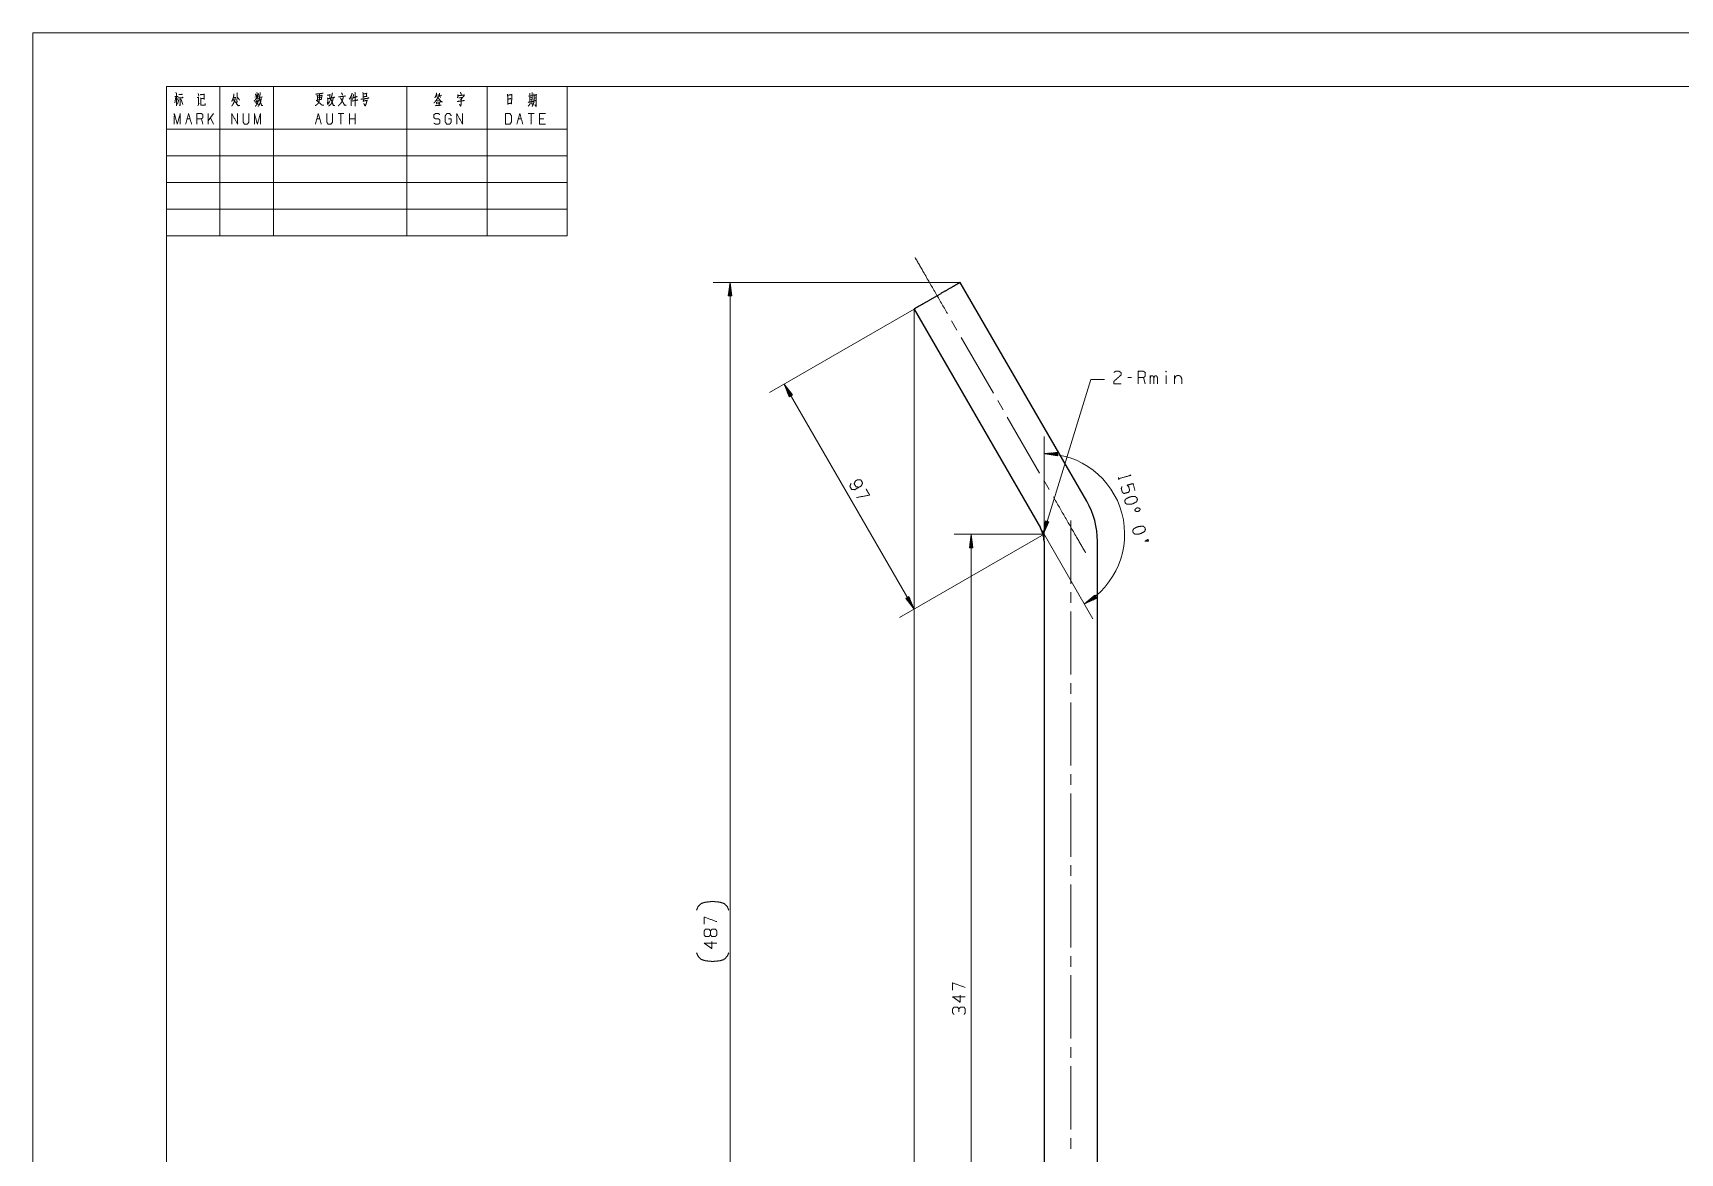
# Model space of a CAD drawing. Header units: millimetres. Extents: x 0 to 594, y 0 to 420.
# Drawn here: x 0 to 308.3, y 210.3 to 420 of the extents above; entities that cross this region are included whole.
import ezdxf

# ---------------------------------------------------------------- set-up
doc = ezdxf.new("R2010")
doc.units = ezdxf.units.MM
doc.layers.add('101', color=7, linetype='Continuous', true_color=0xffffff)

msp = doc.modelspace()

# ---------------------------------------------------------------- linework, layer by layer
at = {"layer": '101', "color": 133, "linetype": 'Continuous', "lineweight": 18}
for p, q in [((594, 420), (0, 420)), ((0, 420), (0, 0)), ((25, 410), (25, 10)), ((25, 410), (100, 410)), ((25, 410), (100, 410)), ((584, 410), (25, 410)), ((25, 410), (100, 410)), ((25, 410), (25, 382)), ((35, 410), (35, 382)), ((45, 410), (45, 382)), ((70, 410), (70, 382)), ((85, 410), (85, 382)), ((100, 410), (100, 382)), ((25, 402), (100, 402)), ((25, 397), (100, 397)), ((25, 392), (100, 392)), ((25, 387), (100, 387)), ((25, 382), (100, 382))]:
    msp.add_line(p, q, dxfattribs=at)
at = {"layer": '101', "color": 72, "linetype": 'Continuous', "lineweight": 18}
for p, q in [((26.76, 408.05), (26.54, 406.94)), ((26.56, 408.12), (27.17, 408.12)), ((26.88, 407.89), (27.1, 407.41)), ((27.3, 407.54), (27.07, 406.67)), ((27.76, 407.52), (28.07, 406.63)), ((30.93, 408.63), (31.06, 408.24)), ((31.33, 407.83), (31.42, 407.72)), ((41.53, 407.97), (42.32, 408.14)), ((42.44, 407.91), (42.98, 408.03)), ((53.37, 407.85), (53.89, 407.93)), ((55.11, 406.63), (55.56, 407.18)), ((75.44, 408.32), (75.87, 408.39)), ((75.54, 408.3), (75.65, 407.99)), ((76.03, 407.39), (75.56, 407.31)), ((76.01, 408.26), (76.54, 408.36)), ((76.17, 408.24), (76.3, 407.91)), ((92.76, 408.18), (93.62, 408.3)), ((93.04, 407.83), (93.3, 407.89)), ((93.05, 407.47), (93.28, 407.54)), ((93.8, 407.81), (94.05, 407.87)), ((28.86, 403.92), (29.41, 403.92)), ((30.85, 406.38), (31.12, 406.83)), ((31.81, 402.93), (31.53, 403.92)), ((33.79, 404.9), (32.82, 403.53)), ((32.82, 402.93), (32.82, 404.9)), ((33.79, 402.93), (33.23, 404.11)), ((53.13, 403.92), (53.69, 403.92)), ((58.21, 404.9), (57.1, 404.9)), ((57.65, 404.9), (57.65, 402.93)), ((59.22, 402.93), (59.22, 404.9)), ((60.33, 403.92), (59.22, 403.92)), ((60.33, 402.93), (60.33, 404.9)), ((90.84, 403.92), (91.4, 403.92)), ((93.8, 404.9), (92.68, 404.9)), ((93.24, 404.9), (93.24, 402.93)), ((95.64, 403.92), (94.81, 403.92)), ((205.57, 355.48), (204.9, 355.48)), ((208.18, 354.28), (207.84, 355.48)), ((209.11, 354.28), (209.11, 355.85)), ((212.06, 355.85), (212.06, 354.28)), ((213.67, 355.85), (213.67, 354.28)), ((203.13, 336.76), (203.24, 336.35))]:
    msp.add_line(p, q, dxfattribs=at)
at = {"layer": '101', "color": 22, "linetype": 'Continuous', "lineweight": 18}
for p, q in [((173.55, 373.3), (127.29, 373.3)), ((130.47, 373.3), (130.13, 370.76)), ((130.44, 370.76), (130.44, 373.11)), ((130.47, 373.3), (130.47, 130)), ((130.8, 370.76), (130.47, 373.3)), ((130.49, 370.76), (130.49, 373.11)), ((130.13, 370.76), (130.8, 370.76)), ((130.14, 370.76), (130.14, 370.79)), ((130.14, 370.76), (130.14, 370.79)), ((130.19, 370.76), (130.19, 371.18)), ((130.24, 370.76), (130.24, 371.56)), ((130.29, 370.76), (130.29, 371.95)), ((130.34, 370.76), (130.34, 372.34)), ((130.39, 370.76), (130.39, 372.72)), ((130.54, 370.76), (130.54, 372.72)), ((130.6, 370.76), (130.6, 372.34)), ((130.65, 370.76), (130.65, 371.95)), ((130.7, 370.76), (130.7, 371.56)), ((130.75, 370.76), (130.75, 371.18)), ((130.8, 370.76), (130.8, 370.79)), ((130.8, 370.76), (130.8, 370.79)), ((164.89, 368.3), (137.82, 352.67)), ((164.89, 368.3), (164.89, 89.26)), ((197.98, 355.09), (189.05, 326.11)), ((200.52, 355.09), (197.98, 355.09)), ((140.57, 354.26), (141.55, 351.89)), ((164.9, 312.12), (140.57, 354.26)), ((142.13, 352.23), (140.57, 354.26)), ((141.82, 352.05), (140.65, 354.08)), ((141.86, 352.07), (140.69, 354.1)), ((141.78, 352.02), (140.79, 353.72)), ((141.91, 352.1), (140.93, 353.79)), ((141.73, 351.99), (140.94, 353.36)), ((141.69, 351.97), (141.09, 353)), ((141.95, 352.12), (141.16, 353.49)), ((141.64, 351.94), (141.24, 352.64)), ((141.6, 351.92), (141.39, 352.28)), ((142, 352.15), (141.4, 353.18)), ((141.56, 351.89), (141.54, 351.92)), ((141.56, 351.89), (141.54, 351.92)), ((141.55, 351.89), (142.13, 352.23)), ((142.04, 352.17), (141.64, 352.87)), ((142.08, 352.2), (141.87, 352.56)), ((142.13, 352.22), (142.11, 352.25)), ((142.13, 352.22), (142.11, 352.25)), ((189.22, 324.82), (189.22, 344.42)), ((191.77, 341.47), (189.22, 341.24)), ((189.22, 341.24), (191.75, 340.8)), ((191.76, 341.11), (189.41, 341.21)), ((191.76, 341.16), (189.42, 341.26)), ((191.76, 341.21), (189.8, 341.3)), ((191.76, 341.06), (189.8, 341.14)), ((191.76, 341.01), (190.18, 341.08)), ((191.77, 341.27), (190.19, 341.33)), ((191.75, 340.96), (190.56, 341.01)), ((191.77, 341.32), (190.58, 341.37)), ((191.75, 340.91), (190.95, 340.94)), ((191.77, 341.37), (190.97, 341.4)), ((191.75, 340.86), (191.33, 340.88)), ((191.77, 341.42), (191.36, 341.43)), ((191.75, 340.81), (191.72, 340.81)), ((191.75, 340.81), (191.72, 340.81)), ((191.77, 341.47), (191.74, 341.47)), ((191.77, 341.47), (191.74, 341.47)), ((191.75, 340.8), (191.77, 341.47)), ((188.55, 327.32), (198.35, 310.34)), ((189.48, 328.64), (189.05, 326.11)), ((189.05, 326.11), (190.12, 328.44)), ((189.78, 328.55), (189.09, 326.31)), ((189.82, 328.53), (189.13, 326.29)), ((189.73, 328.56), (189.15, 326.69)), ((189.68, 328.58), (189.22, 327.07)), ((189.63, 328.59), (189.28, 327.46)), ((189.87, 328.52), (189.3, 326.64)), ((189.58, 328.61), (189.35, 327.84)), ((189.53, 328.62), (189.41, 328.22)), ((189.92, 328.5), (189.46, 327)), ((190.12, 328.44), (189.48, 328.64)), ((189.48, 328.64), (189.48, 328.61)), ((189.48, 328.64), (189.48, 328.61)), ((189.97, 328.49), (189.62, 327.35)), ((190.02, 328.47), (189.78, 327.71)), ((190.07, 328.46), (189.94, 328.06)), ((190.12, 328.44), (190.11, 328.41)), ((190.12, 328.44), (190.11, 328.41)), ((189.22, 326.16), (162.15, 310.53)), ((189.22, 326.16), (172.41, 326.16)), ((175.58, 326.16), (175.25, 323.62)), ((175.31, 323.62), (175.31, 324.04)), ((175.36, 323.62), (175.36, 324.42)), ((175.41, 323.62), (175.41, 324.81)), ((175.46, 323.62), (175.46, 325.19)), ((175.51, 323.62), (175.51, 325.58)), ((175.56, 323.62), (175.56, 325.97)), ((175.58, 326.16), (175.58, 152.5)), ((175.92, 323.62), (175.58, 326.16)), ((175.61, 323.62), (175.61, 325.97)), ((175.66, 323.62), (175.66, 325.58)), ((175.71, 323.62), (175.71, 325.19)), ((175.76, 323.62), (175.76, 324.81)), ((175.81, 323.62), (175.81, 324.42)), ((175.86, 323.62), (175.86, 324.04)), ((175.25, 323.62), (175.25, 323.65)), ((175.25, 323.62), (175.25, 323.65)), ((175.25, 323.62), (175.92, 323.62)), ((175.91, 323.62), (175.91, 323.65)), ((175.91, 323.62), (175.91, 323.65)), ((163.92, 314.48), (163.34, 314.15)), ((163.83, 314.43), (164.23, 313.73)), ((163.87, 314.46), (164.08, 314.09)), ((163.92, 314.48), (163.93, 314.45)), ((163.92, 314.48), (163.93, 314.45)), ((164.9, 312.12), (163.92, 314.48)), ((198.73, 314.74), (196.77, 313.09)), ((198.9, 314.48), (196.92, 313.22)), ((198.92, 314.43), (196.94, 313.18)), ((198.87, 314.52), (197.21, 313.47)), ((198.84, 314.56), (197.51, 313.72)), ((198.82, 314.61), (197.81, 313.97)), ((198.79, 314.65), (198.11, 314.22)), ((198.76, 314.69), (198.41, 314.47)), ((198.73, 314.73), (198.71, 314.72)), ((198.73, 314.73), (198.71, 314.72)), ((199.09, 314.17), (198.73, 314.74)), ((163.34, 314.15), (164.9, 312.12)), ((163.35, 314.15), (163.36, 314.12)), ((163.35, 314.15), (163.36, 314.12)), ((163.39, 314.18), (163.6, 313.82)), ((163.43, 314.2), (163.84, 313.51)), ((163.48, 314.23), (164.07, 313.2)), ((163.52, 314.25), (164.31, 312.89)), ((163.57, 314.28), (164.55, 312.58)), ((163.61, 314.3), (164.78, 312.27)), ((163.65, 314.33), (164.83, 312.3)), ((163.7, 314.35), (164.68, 312.66)), ((163.74, 314.38), (164.53, 313.02)), ((163.79, 314.41), (164.38, 313.38)), ((196.77, 313.09), (199.09, 314.17)), ((198.95, 314.39), (197.3, 313.34)), ((198.98, 314.35), (197.65, 313.5)), ((199.01, 314.31), (198, 313.67)), ((199.03, 314.26), (198.35, 313.83)), ((199.06, 314.22), (198.71, 314)), ((199.09, 314.18), (199.06, 314.16)), ((199.09, 314.18), (199.06, 314.16))]:
    msp.add_line(p, q, dxfattribs=at)
at = {"layer": '101', "color": 203, "linetype": 'Continuous', "lineweight": 25}
for p, q in [((197.21, 332.32), (173.55, 373.3)), ((164.89, 368.3), (188.55, 327.32)), ((189.22, 324.82), (189.22, 167.5)), ((199.22, 167.5), (199.22, 324.82))]:
    msp.add_line(p, q, dxfattribs=at)
at = {"layer": '101', "color": 151, "linetype": 'Continuous', "lineweight": 18}
for p, q in [((171.92, 366.12), (172.93, 364.38)), ((173.72, 363.01), (179.76, 352.55)), ((180.55, 351.18), (181.55, 349.44)), ((182.35, 348.07), (188.38, 337.61)), ((189.18, 336.24), (190.18, 334.5)), ((188.55, 327.32), (190.72, 323.56)), ((189.22, 324.82), (189.22, 329.16)), ((194.22, 315.3), (194.22, 313.3)), ((194.22, 311.71), (194.22, 299.86)), ((194.22, 298.27), (194.22, 296.26)), ((194.22, 294.67), (194.22, 282.82)), ((194.22, 281.23), (194.22, 279.23)), ((194.22, 277.64), (194.22, 265.78)), ((194.22, 264.2), (194.22, 262.19)), ((194.22, 260.6), (194.22, 248.75)), ((194.22, 247.16), (194.22, 245.16)), ((194.22, 243.57), (194.22, 231.71)), ((194.22, 230.13), (194.22, 228.12)), ((194.22, 226.53), (194.22, 214.68)), ((194.22, 213.09), (194.22, 211.09))]:
    msp.add_line(p, q, dxfattribs=at)
at = {"layer": '101', "color": 22, "linetype": 'Continuous', "lineweight": 18}
msp.add_arc((189.22, 326.16), 15.09, 300, 90, dxfattribs=at)
at = {"layer": '101', "color": 203, "linetype": 'Continuous', "lineweight": 25}
for radius in [15, 5]:
    msp.add_arc((184.22, 324.82), radius, 0, 30, dxfattribs=at)
at = {"layer": '101', "color": 72, "linetype": 'Continuous', "lineweight": 18}
for points, knots in [([(26.76, 408.82), (26.87, 408.7), (26.87, 406.36)], [0, 0, 0.064406, 1, 1]), ([(27.11, 407.83), (28.07, 407.83), (28.01, 407.99), (27.93, 407.85)], [0, 0, 0.737845, 0.874091, 1, 1]), ([(27.29, 408.45), (27.92, 408.45), (27.88, 408.57), (27.83, 408.49)], [0, 0, 0.736242, 0.890347, 1, 1]), ([(27.55, 407.83), (27.55, 406.4), (27.39, 406.48)], [0, 0, 0.88751, 1, 1]), ([(30.74, 407.89), (30.99, 407.89), (30.99, 408.01), (30.99, 406.56)], [0, 0, 0.136549, 0.20471, 1, 1]), ([(31.47, 408.45), (31.4, 408.39), (31.34, 408.45), (32.07, 408.45), (32.07, 408.63), (32.07, 407.54), (32.07, 407.72), (31.42, 407.72), (31.42, 406.58), (31.43, 406.5), (31.55, 406.46), (32.24, 406.46), (32.24, 406.77)], [0, 0, 0.017817, 0.03366, 0.169508, 0.204092, 0.407771, 0.442362, 0.564626, 0.775988, 0.791599, 0.814655, 0.942353, 1, 1]), ([(37.62, 408.59), (37.61, 408.47), (37.54, 408.05), (37.45, 407.76), (37.38, 407.56), (37.29, 407.35), (37.2, 407.18)], [0, 0, 0.084511, 0.368539, 0.57312, 0.721448, 0.873357, 1, 1]), ([(37.48, 407.85), (37.95, 407.93), (37.9, 407.97), (37.87, 407.79), (37.81, 407.52), (37.76, 407.35), (37.67, 407.12), (37.6, 406.94), (37.48, 406.73), (37.39, 406.56), (37.21, 406.32)], [0, 0, 0.202443, 0.228126, 0.308395, 0.425619, 0.500391, 0.604278, 0.689473, 0.790704, 0.870498, 1, 1]), ([(37.48, 407.56), (38.41, 406.38), (38.75, 406.4), (38.74, 406.4), (38.43, 406.42), (38.27, 406.56)], [0, 0, 0.63218, 0.773701, 0.779843, 0.909107, 1, 1]), ([(38.17, 408.8), (38.21, 408.7), (38.2, 408.59), (38.18, 406.87), (38.17, 406.98), (38.2, 407.21)], [0, 0, 0.049552, 0.095607, 0.852773, 0.898827, 1, 1]), ([(38.3, 407.91), (38.33, 407.89), (38.59, 407.56), (38.66, 407.43)], [0, 0, 0.059406, 0.761029, 1, 1]), ([(41.94, 407.99), (41.81, 407.76), (41.68, 407.56), (41.55, 407.39), (41.41, 407.25)], [0, 0, 0.287235, 0.555132, 0.786183, 1, 1]), ([(41.53, 407.06), (42.16, 407.21), (42.17, 407.39), (42.17, 407.31), (42.1, 407.06), (42, 406.79), (41.9, 406.58), (41.78, 406.46), (41.68, 406.34), (41.6, 406.27)], [0, 0, 0.304476, 0.392578, 0.431601, 0.553705, 0.689463, 0.798358, 0.878846, 0.954751, 1, 1]), ([(41.62, 408.55), (41.75, 408.32), (41.78, 408.18)], [0, 0, 0.640221, 1, 1]), ([(41.91, 407.41), (41.75, 406.83), (41.85, 406.79), (41.97, 406.75), (42.09, 406.69), (42.23, 406.61)], [0, 0, 0.529109, 0.626293, 0.735528, 0.852096, 1, 1]), ([(41.93, 408.82), (41.96, 408.68), (41.96, 407.54), (41.93, 407.68), (41.96, 407.81)], [0, 0, 0.094651, 0.82363, 0.91828, 1, 1]), ([(41.96, 407.95), (42.13, 407.83), (42.22, 407.72)], [0, 0, 0.613168, 1, 1]), ([(42.22, 408.68), (42.22, 408.57), (42.1, 408.1)], [0, 0, 0.174336, 1, 1]), ([(42.73, 407.91), (42.69, 407.56), (42.64, 407.31), (42.6, 407.1), (42.54, 406.92), (42.42, 406.67), (42.32, 406.48), (42.2, 406.32), (42.12, 406.23)], [0, 0, 0.194372, 0.33262, 0.448622, 0.555648, 0.706152, 0.822696, 0.933862, 1, 1]), ([(42.53, 408.86), (42.53, 408.74), (42.51, 408.51), (42.47, 408.22), (42.42, 407.91), (42.37, 407.66), (42.29, 407.43), (42.28, 407.37)], [0, 0, 0.081852, 0.232243, 0.425429, 0.632123, 0.800313, 0.957953, 1, 1]), ([(42.41, 407.64), (42.44, 407.6), (42.58, 407.02), (42.69, 406.75), (42.79, 406.46), (42.82, 406.4), (43.04, 406.42), (42.82, 406.44), (42.75, 406.56)], [0, 0, 0.026711, 0.341735, 0.493488, 0.655468, 0.691644, 0.807842, 0.92404, 1, 1]), ([(53.63, 408.59), (53.61, 407.93), (53.6, 407.6), (53.59, 407.41), (53.57, 407.31), (53.56, 407.18), (53.51, 407.06), (53.47, 406.96), (53.34, 406.77), (53.19, 406.61), (53.09, 406.54), (52.88, 406.42), (52.84, 406.4)], [0, 0, 0.263781, 0.39576, 0.470168, 0.511774, 0.561574, 0.614015, 0.658781, 0.749609, 0.837597, 0.885288, 0.980674, 1, 1]), ([(52.96, 408.57), (53.01, 408.53), (53.04, 408.55), (54.3, 408.7), (54.26, 408.72), (54.11, 408.68)], [0, 0, 0.045515, 0.068267, 0.872618, 0.903439, 1, 1]), ([(53.01, 407.35), (53.09, 407.35), (53.37, 407.12), (53.6, 406.92), (53.82, 406.73), (54.1, 406.46), (54.42, 406.5), (54.11, 406.46), (54.01, 406.54)], [0, 0, 0.033469, 0.197844, 0.340784, 0.472463, 0.64945, 0.79792, 0.939754, 1, 1]), ([(53.19, 408.34), (53.23, 408.16), (53.23, 407.41), (53.22, 407.45), (54.08, 407.6), (54, 407.6), (54.08, 408.39), (54.11, 408.32), (54.07, 408.28), (53.23, 408.18)], [0, 0, 0.051657, 0.252797, 0.264655, 0.500968, 0.524668, 0.738296, 0.756835, 0.773119, 1, 1]), ([(55.08, 408.32), (55.66, 408.43), (55.6, 408.49), (55.53, 407.76), (55.6, 407.76), (55.17, 407.68), (55.14, 407.87), (55.17, 407.64), (55.15, 406.71)], [0, 0, 0.181367, 0.207402, 0.429562, 0.451886, 0.588195, 0.645737, 0.715778, 1, 1]), ([(56.18, 407.87), (56.18, 407.74), (56.12, 407.41), (56.06, 407.23), (56, 407.06), (55.93, 406.92), (55.84, 406.77), (55.74, 406.63), (55.5, 406.42), (55.33, 406.34)], [0, 0, 0.067224, 0.249297, 0.354995, 0.450078, 0.537949, 0.629663, 0.725721, 0.894897, 1, 1]), ([(56.04, 408.8), (56.01, 408.55), (55.93, 408.22), (55.81, 407.87), (55.72, 407.64), (55.66, 407.47), (55.6, 407.33)], [0, 0, 0.162468, 0.38501, 0.62589, 0.784405, 0.898495, 1, 1]), ([(55.74, 407.56), (55.78, 407.54), (56.23, 406.42), (56.51, 406.4), (56.25, 406.46), (56.18, 406.58)], [0, 0, 0.024913, 0.64401, 0.787109, 0.926007, 1, 1]), ([(55.81, 407.83), (56.47, 407.95), (56.39, 407.97), (56.28, 407.93)], [0, 0, 0.769974, 0.857334, 1, 1]), ([(58.08, 408.07), (58.08, 407.95), (58, 407.66), (57.93, 407.43), (57.84, 407.18), (57.71, 406.98), (57.7, 406.94), (57.61, 406.83), (57.51, 406.69), (57.37, 406.56), (57.26, 406.44), (57.13, 406.34)], [0, 0, 0.060656, 0.206644, 0.323462, 0.452151, 0.571984, 0.593423, 0.659723, 0.746397, 0.834814, 0.918176, 1, 1]), ([(57.21, 408.03), (58.49, 408.18), (58.4, 408.2), (58.31, 408.16)], [0, 0, 0.872483, 0.933909, 1, 1]), ([(57.54, 407.81), (57.59, 407.76), (58.3, 406.5), (58.62, 406.44), (58.31, 406.52), (58.21, 406.65)], [0, 0, 0.03086, 0.652651, 0.793753, 0.930721, 1, 1]), ([(57.76, 408.78), (57.86, 408.59), (57.9, 408.47), (57.93, 408.34)], [0, 0, 0.450463, 0.729648, 1, 1]), ([(59.74, 408.74), (59.67, 408.47), (59.57, 408.22), (59.45, 407.99), (59.34, 407.81), (59.19, 407.6)], [0, 0, 0.218379, 0.42875, 0.629232, 0.801507, 1, 1]), ([(59.57, 408.16), (59.58, 406.92), (59.58, 406.32), (59.57, 406.44), (59.58, 406.67)], [0, 0, 0.565701, 0.839109, 0.896079, 1, 1]), ([(59.76, 407.25), (60.8, 407.45), (60.73, 407.47), (60.59, 407.41)], [0, 0, 0.826987, 0.886337, 1, 1]), ([(59.99, 408.47), (59.95, 408.14), (59.89, 407.85), (59.83, 407.64), (59.79, 407.52)], [0, 0, 0.342096, 0.644844, 0.865119, 1, 1]), ([(59.99, 407.89), (60.67, 408.07), (60.59, 408.07), (60.48, 408.01)], [0, 0, 0.772504, 0.853435, 1, 1]), ([(60.27, 408.82), (60.32, 408.74), (60.29, 408.78), (60.3, 406.29), (60.29, 406.48), (60.3, 406.79)], [0, 0, 0.029981, 0.046195, 0.84079, 0.900562, 1, 1]), ([(61.37, 407.62), (61.56, 407.62), (61.94, 407.66), (62.88, 407.81), (62.77, 407.83), (62.63, 407.79)], [0, 0, 0.107041, 0.322391, 0.855633, 0.914432, 1, 1]), ([(61.76, 408.82), (61.82, 408.57), (61.82, 407.85), (61.82, 408.03), (62.53, 408.14), (62.41, 408.14), (62.44, 408.65), (62.45, 408.74), (62.48, 408.68), (62.38, 408.65), (61.82, 408.57)], [0, 0, 0.076621, 0.294125, 0.350049, 0.563216, 0.598365, 0.753974, 0.779219, 0.799828, 0.831204, 1, 1]), ([(61.93, 407.66), (61.82, 407.16), (61.79, 407.25), (62.57, 407.37), (62.53, 407.45), (62.53, 407.37), (62.44, 407.02), (62.38, 406.79), (62.31, 406.61), (62.25, 406.46), (62.2, 406.36), (62.17, 406.34), (61.91, 406.81), (62.19, 406.38)], [0, 0, 0.136367, 0.159969, 0.37115, 0.396347, 0.418609, 0.516112, 0.579319, 0.633135, 0.675148, 0.705367, 0.715007, 0.861282, 1, 1]), ([(75.84, 408.05), (75.82, 407.95), (75.59, 407.58), (75.57, 407.54), (75.46, 407.35), (75.25, 407.12), (75.05, 406.92)], [0, 0, 0.074324, 0.3873, 0.418544, 0.575019, 0.792866, 1, 1]), ([(75.56, 408.74), (75.54, 408.59), (75.43, 408.28), (75.32, 408.03), (75.21, 407.83)], [0, 0, 0.148004, 0.485247, 0.758325, 1, 1]), ([(75.5, 407.02), (75.57, 406.75), (75.57, 406.63), (75.56, 406.79)], [0, 0, 0.489861, 0.707985, 1, 1]), ([(75.78, 407.18), (75.84, 406.87), (75.81, 406.71), (75.81, 406.94)], [0, 0, 0.443846, 0.68011, 1, 1]), ([(75.81, 407.91), (76.39, 407.12), (76.63, 407.12), (76.39, 407.14), (76.28, 407.29)], [0, 0, 0.599326, 0.74245, 0.886132, 1, 1]), ([(76.1, 408.74), (76.11, 408.63), (75.94, 408.05)], [0, 0, 0.147214, 1, 1]), ([(76.14, 407.16), (76.14, 407.02), (75.97, 406.44)], [0, 0, 0.193066, 1, 1]), ([(79.39, 407.16), (80.77, 407.35), (80.68, 407.37), (80.47, 407.31)], [0, 0, 0.820207, 0.87351, 1, 1]), ([(79.54, 408.49), (79.54, 408.26), (79.52, 408.1), (79.49, 407.97), (79.46, 407.87)], [0, 0, 0.361961, 0.626178, 0.82906, 1, 1]), ([(79.54, 408.24), (80.77, 408.39), (80.75, 408.43), (80.56, 408.01)], [0, 0, 0.712489, 0.737753, 1, 1]), ([(79.68, 407.83), (80.45, 407.93), (80.4, 407.99), (80.11, 407.47)], [0, 0, 0.533862, 0.586724, 1, 1]), ([(80.06, 407.62), (80.09, 407.52), (80.12, 407.39), (80.14, 407.18), (80.14, 406.75), (80.12, 406.61), (80.09, 406.4), (80.05, 406.27), (79.83, 406.63), (80.06, 406.32)], [0, 0, 0.049614, 0.1085, 0.204239, 0.404797, 0.47199, 0.568442, 0.629214, 0.820569, 1, 1]), ([(79.98, 408.84), (80.08, 408.72), (80.12, 408.61), (80.15, 408.45)], [0, 0, 0.364582, 0.619227, 1, 1]), ([(88.81, 408.55), (88.84, 408.34), (88.85, 407.89), (88.87, 407.41), (88.87, 407.02), (88.87, 406.58), (88.87, 406.73), (89.44, 406.85), (89.55, 406.71), (89.58, 406.89), (89.58, 407.14), (89.6, 407.62), (89.61, 408.12), (89.61, 408.53), (89.63, 408.47), (88.85, 408.32)], [0, 0, 0.037589, 0.11951, 0.205161, 0.275875, 0.354037, 0.380091, 0.485119, 0.518615, 0.552521, 0.597188, 0.682831, 0.772197, 0.846642, 0.85812, 1, 1]), ([(88.87, 407.58), (89.44, 407.7), (89.38, 407.72), (89.25, 407.64)], [0, 0, 0.728515, 0.80596, 1, 1]), ([(92.71, 407), (93.62, 407.16), (93.58, 407.18), (93.52, 407.12)], [0, 0, 0.873261, 0.919205, 1, 1]), ([(92.99, 408.74), (93.02, 408.61), (93.02, 407.06)], [0, 0, 0.075966, 1, 1]), ([(93.28, 406.94), (93.45, 406.69), (93.45, 406.58), (93.39, 406.77)], [0, 0, 0.497711, 0.671692, 1, 1]), ([(93.4, 408.86), (93.43, 408.74), (93.39, 407.12)], [0, 0, 0.07321, 1, 1]), ([(93.74, 408.57), (93.78, 408.34), (93.78, 407.89), (93.77, 407.39), (93.74, 407.08), (93.67, 406.75), (93.58, 406.54), (93.42, 406.23)], [0, 0, 0.096226, 0.28518, 0.49143, 0.620829, 0.761583, 0.854883, 1, 1]), ([(93.77, 407.27), (93.8, 407.27), (94.03, 407.33)], [0, 0, 0.107795, 1, 1]), ([(93.78, 408.32), (94.22, 408.43), (94.18, 408.49), (94.18, 407.81), (94.19, 406.87), (94.18, 406.52), (94.16, 406.32), (94.15, 406.25), (93.93, 406.52), (94.13, 406.34)], [0, 0, 0.13308, 0.155516, 0.357036, 0.631879, 0.735784, 0.797016, 0.815837, 0.918298, 1, 1]), ([(26.46, 402.93), (26.46, 404.9), (27.01, 402.93), (27.57, 404.9), (27.57, 402.93)], [0, 0, 0.245192, 0.5, 0.754808, 1, 1]), ([(30.7, 402.93), (30.7, 404.9), (31.53, 404.9), (31.81, 404.71), (31.81, 404.11), (31.53, 403.92), (30.7, 403.92)], [0, 0, 0.400953, 0.571036, 0.639282, 0.761671, 0.829917, 1, 1]), ([(37.2, 402.93), (37.2, 404.9), (38.31, 402.93), (38.31, 404.9)], [0, 0, 0.317574, 0.682426, 1, 1]), ([(39.32, 404.9), (39.32, 403.32), (39.59, 402.93), (40.14, 402.93), (40.43, 403.32), (40.43, 404.9)], [0, 0, 0.337148, 0.438599, 0.557781, 0.662852, 1, 1]), ([(41.44, 402.93), (41.44, 404.9), (42, 402.93), (42.56, 404.9), (42.56, 402.93)], [0, 0, 0.245192, 0.5, 0.754808, 1, 1]), ([(54.98, 404.9), (54.98, 403.32), (55.24, 402.93), (55.79, 402.93), (56.09, 403.32), (56.09, 404.9)], [0, 0, 0.337148, 0.438599, 0.557781, 0.662852, 1, 1]), ([(75.05, 403.12), (75.32, 402.93), (75.89, 402.93), (76.17, 403.14), (76.17, 403.72), (75.89, 403.92), (75.34, 403.92), (75.05, 404.11), (75.05, 404.71), (75.34, 404.9), (75.89, 404.9), (76.17, 404.71)], [0, 0, 0.068034, 0.184053, 0.254517, 0.372333, 0.442796, 0.555841, 0.62637, 0.748388, 0.818918, 0.931962, 1, 1]), ([(75.31, 406.38), (76.42, 406.48), (76.35, 406.48), (76.19, 406.46)], [0, 0, 0.825892, 0.879993, 1, 1]), ([(77.74, 403.92), (78.29, 403.92), (78.29, 403.32), (78.02, 402.93), (77.45, 402.93), (77.17, 403.32), (77.17, 404.5), (77.46, 404.9), (78, 404.9), (78.28, 404.5)], [0, 0, 0.103295, 0.21479, 0.304259, 0.410272, 0.49974, 0.718891, 0.809955, 0.910532, 1, 1]), ([(79.3, 402.93), (79.3, 404.9), (80.42, 402.93), (80.42, 404.9)], [0, 0, 0.317574, 0.682426, 1, 1]), ([(88.44, 402.93), (89.26, 402.93), (89.55, 403.32), (89.55, 404.5), (89.26, 404.9), (88.44, 404.9), (88.44, 402.93)], [0, 0, 0.142135, 0.227163, 0.431787, 0.516815, 0.65895, 1, 1]), ([(90.56, 402.93), (91.12, 404.9), (91.68, 402.93)], [0, 0, 0.5, 1, 1]), ([(93.05, 406.87), (93.04, 406.77), (92.92, 406.56), (92.82, 406.42), (92.71, 406.32)], [0, 0, 0.157105, 0.514468, 0.781135, 1, 1]), ([(95.92, 402.93), (94.81, 402.93), (94.81, 404.9), (95.92, 404.9)], [0, 0, 0.265389, 0.734611, 1, 1]), ([(202.28, 356.43), (202.6, 356.65), (203.29, 356.65), (203.63, 356.43), (203.63, 355.95), (202.27, 354.75), (202.28, 354.28), (203.63, 354.28)], [0, 0, 0.069689, 0.192974, 0.265271, 0.350226, 0.674745, 0.759751, 1, 1]), ([(206.84, 354.28), (206.84, 356.65), (207.84, 356.65), (208.18, 356.43), (208.18, 355.7), (207.84, 355.48), (206.84, 355.48)], [0, 0, 0.400948, 0.571034, 0.639274, 0.76167, 0.829914, 1, 1]), ([(209.11, 355.38), (209.17, 355.65), (209.34, 355.83), (209.54, 355.83), (209.71, 355.65), (209.79, 355.38), (209.79, 354.28)], [0, 0, 0.118862, 0.224453, 0.306982, 0.412572, 0.53308, 1, 1]), ([(209.79, 355.38), (209.84, 355.65), (210.02, 355.83), (210.23, 355.83), (210.39, 355.65), (210.46, 355.38), (210.46, 354.28)], [0, 0, 0.118588, 0.223935, 0.313758, 0.413926, 0.534156, 1, 1]), ([(212.06, 356.5), (212.1, 356.6), (212.06, 356.68), (212.03, 356.6), (212.06, 356.5)], [0, 0, 0.280648, 0.500021, 0.71937, 1, 1]), ([(213.67, 355.25), (213.77, 355.55), (213.97, 355.78), (214.21, 355.85), (214.44, 355.85), (214.69, 355.78), (214.89, 355.55), (214.99, 355.25), (214.99, 354.28)], [0, 0, 0.107755, 0.20845, 0.296009, 0.373819, 0.461378, 0.562073, 0.669831, 1, 1]), ([(153.12, 335.65), (152.87, 335.14), (153.22, 334.54), (153.8, 334.49), (155.03, 335.2), (155.27, 335.73), (154.93, 336.33), (154.36, 336.36), (153.94, 336.14), (153.69, 335.61), (154.04, 335.02), (154.62, 334.96)], [0, 0, 0.076859, 0.169527, 0.24773, 0.439297, 0.517501, 0.610169, 0.687025, 0.750925, 0.829129, 0.921797, 1, 1]), ([(205.25, 337.26), (205.48, 337.17), (203.19, 336.56)], [0, 0, 0.093495, 1, 1]), ([(154.1, 333.01), (156.58, 333.47), (155.91, 334.63)], [0, 0, 0.652473, 1, 1]), ([(203.81, 335.08), (203.68, 334.7), (203.86, 334.03), (204.17, 333.77), (205.08, 334.01), (205.24, 334.4), (205.06, 335.07), (204.76, 335.33), (205.89, 335.64), (206.24, 334.32)], [0, 0, 0.062227, 0.168344, 0.230572, 0.376817, 0.441269, 0.547382, 0.609611, 0.790491, 1, 1]), ([(204.41, 332.01), (204.73, 331.75), (205.46, 331.76), (205.91, 331.88), (206.57, 332.24), (206.7, 332.62), (206.61, 332.95), (206.31, 333.21), (205.56, 333.19), (205.11, 333.05), (204.47, 332.72), (204.32, 332.33), (204.41, 332.01)], [0, 0, 0.067526, 0.183972, 0.260585, 0.380942, 0.446143, 0.500308, 0.565504, 0.685864, 0.762532, 0.878309, 0.945835, 1, 1]), ([(206.22, 330.72), (206.28, 330.5), (206.65, 330.38), (206.97, 330.46), (207.23, 330.75), (207.17, 330.97), (206.79, 331.11), (206.48, 331.03), (206.22, 330.72)], [0, 0, 0.085679, 0.230394, 0.351582, 0.496295, 0.581974, 0.730392, 0.85158, 1, 1]), ([(205.9, 326.43), (206.23, 326.17), (206.95, 326.18), (207.41, 326.31), (208.06, 326.67), (208.19, 327.05), (208.11, 327.37), (207.8, 327.64), (207.06, 327.62), (206.6, 327.48), (205.97, 327.15), (205.81, 326.76), (205.9, 326.43)], [0, 0, 0.067523, 0.18397, 0.260583, 0.380943, 0.44614, 0.500305, 0.565503, 0.685862, 0.762526, 0.878307, 0.945835, 1, 1]), ([(208.06, 324.82), (208.69, 325.17), (208.78, 324.85), (208.06, 324.82)], [0, 0, 0.406599, 0.595725, 1, 1]), ([(130.21, 255.77), (129.96, 256.4), (129.33, 257.02), (128.52, 257.27), (127.77, 257.34), (127.21, 257.4), (126.64, 257.34), (125.89, 257.27), (125.08, 257.02), (124.46, 256.4), (124.21, 255.77)], [0, 0, 0.09034, 0.20896, 0.323045, 0.424046, 0.5, 0.575954, 0.676955, 0.79104, 0.90966, 1, 1]), ([(127.99, 253.62), (125.61, 254.47), (125.61, 253.12)], [0, 0, 0.652472, 1, 1]), ([(127.04, 249.91), (127.04, 248.57), (125.61, 249.58), (127.99, 249.58)], [0, 0, 0.245869, 0.565293, 1, 1]), ([(126.79, 251.16), (126.56, 250.85), (125.84, 250.85), (125.61, 251.16), (125.61, 251.85), (125.84, 252.19), (126.56, 252.19), (126.79, 251.85), (126.79, 251.16), (127.04, 250.83), (127.74, 250.83), (127.99, 251.16), (127.99, 251.85), (127.76, 252.19), (127.04, 252.19), (126.79, 251.85)], [0, 0, 0.047572, 0.136084, 0.183656, 0.267815, 0.317164, 0.405676, 0.455026, 0.539184, 0.590296, 0.675756, 0.726868, 0.811027, 0.860377, 0.948889, 1, 1]), ([(130.21, 247.78), (129.96, 247.16), (129.33, 246.53), (128.52, 246.28), (127.77, 246.22), (127.21, 246.16), (126.64, 246.22), (125.89, 246.28), (125.08, 246.53), (124.46, 247.16), (124.21, 247.78)], [0, 0, 0.090338, 0.208959, 0.323044, 0.424046, 0.5, 0.575954, 0.676956, 0.791041, 0.909662, 1, 1]), ([(174.49, 241.3), (172.12, 242.15), (172.12, 240.8)], [0, 0, 0.652471, 1, 1]), ([(173.54, 239.87), (173.54, 238.53), (172.12, 239.53), (174.49, 239.53)], [0, 0, 0.245869, 0.565295, 1, 1]), ([(173.29, 237.26), (173.07, 237.59), (172.34, 237.59), (172.12, 237.26), (172.12, 236.57), (172.34, 236.23)], [0, 0, 0.153877, 0.429855, 0.583732, 0.846129, 1, 1]), ([(174.27, 236.25), (174.49, 236.57), (174.49, 237.26), (174.27, 237.59), (173.54, 237.59), (173.29, 237.26), (173.29, 236.74)], [0, 0, 0.124118, 0.343685, 0.472446, 0.703377, 0.836734, 1, 1])]:
    msp.add_open_spline(points, degree=1, knots=knots, dxfattribs=at)
for points in [[(28.58, 402.93), (29.13, 404.9), (29.69, 402.93)], [(52.85, 402.93), (53.41, 404.9), (53.97, 402.93)]]:
    msp.add_open_spline(points, degree=1, dxfattribs=at)
at = {"layer": '101', "color": 151, "linetype": 'Continuous', "lineweight": 18}
for points, knots in [([(165.1, 377.95), (166.68, 375.2), (171.13, 367.49)], [0, 0, 0.263015, 1, 1]), ([(190.98, 333.12), (195.42, 325.42), (197.01, 322.67)], [0, 0, 0.736984, 1, 1]), ([(194.22, 328.74), (194.22, 327.16), (194.22, 316.89)], [0, 0, 0.133925, 1, 1])]:
    msp.add_open_spline(points, degree=1, knots=knots, dxfattribs=at)
at = {"layer": '101', "color": 203, "linetype": 'Continuous', "lineweight": 25}
msp.add_open_spline([(173.55, 373.3), (173.46, 373.25), (172.73, 372.82), (172.12, 372.47), (170.56, 371.57), (168.77, 370.54), (167.06, 369.55), (165.72, 368.78), (165.27, 368.52), (164.89, 368.3)], degree=1, knots=[0, 0, 0.010924, 0.09549, 0.165433, 0.34549, 0.552262, 0.749998, 0.904507, 0.956772, 1, 1], dxfattribs=at)

doc.saveas('drawing.dxf')
